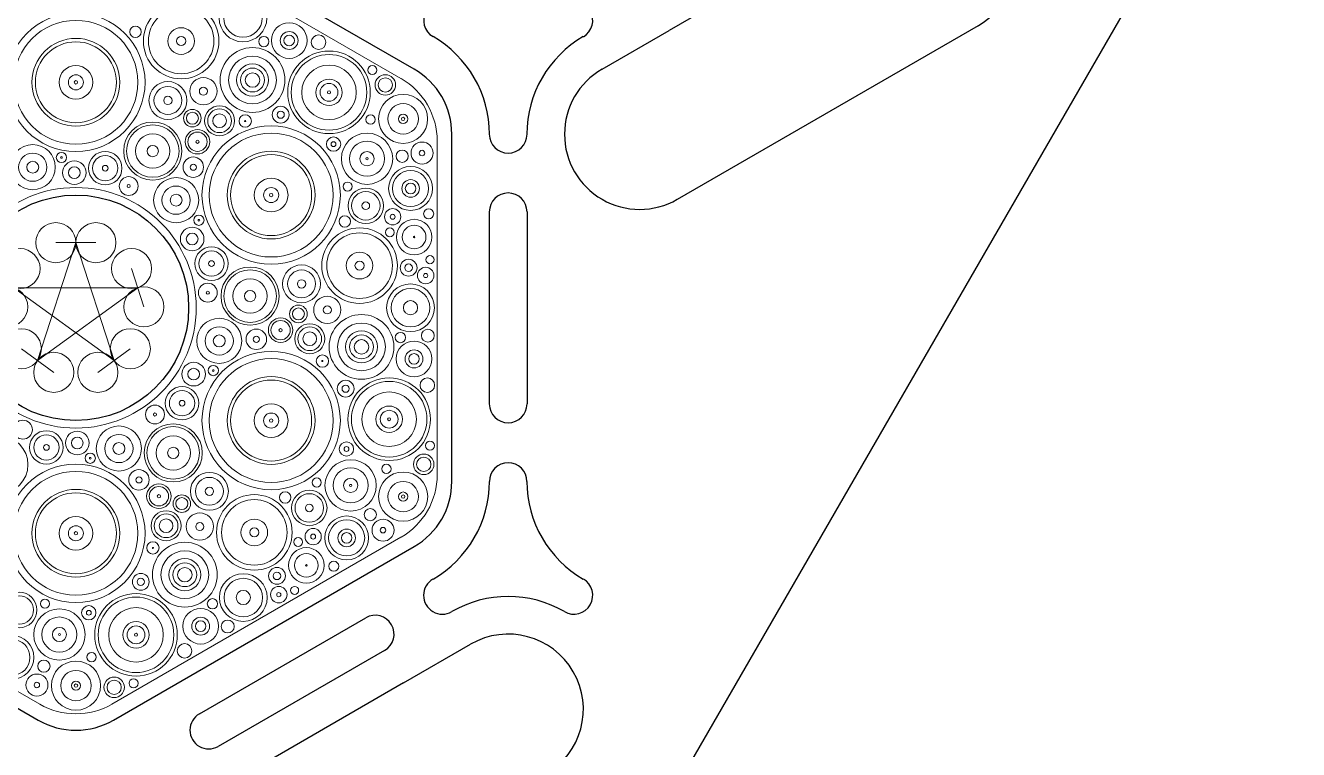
# Model space of a CAD drawing. Header units: millimetres. Extents: x -446 to 815, y -612 to 225.
# Drawn here: x 124.4 to 251.3, y -118.8 to -46.5 of the extents above; entities that cross this region are included whole.
import ezdxf

# ---------------------------------------------------------------- set-up
doc = ezdxf.new("R2010")
doc.units = ezdxf.units.MM
doc.layers.get('0').update_dxf_attribs({"color": 1, "true_color": 0xff0000})
doc.layers.add('Vector Engrave', color=5, linetype='Continuous', lineweight=0, true_color=0x0000ff)

msp = doc.modelspace()

# ---------------------------------------------------------------- linework, layer by layer
for p, q in [((138.66, -210.17), (251.34, -15)), ((163.12, -50.88), (133.12, -33.56)), ((205.18, -37.43), (188.57, -47.01)), ((219.38, -46.55), (189.37, -63.87)), ((181.87, -50.88), (188.57, -47.01)), ((166.88, -92.02), (166.88, -57.37)), ((170.63, -84.28), (170.63, -65.11)), ((174.38, -65.11), (174.38, -84.28)), ((95.62, -98.51), (125.62, -115.83)), ((133.12, -115.83), (163.12, -98.51)), ((141.7, -115.21), (158.3, -105.63)), ((160.18, -108.87), (143.57, -118.46)), ((162.05, -112.12), (168.75, -108.25)), ((162.05, -112.12), (145.45, -121.71))]:
    msp.add_line(p, q)
msp.add_circle((129.38, -74.69), 11.25)
for centre, radius, start, end in [((215.63, -40.05), 7.5, 300, 120), ((165.94, -46.01), 1.87, 60, 240), ((179.06, -46.01), 1.88, 300, 120), ((159.38, -57.37), 11.25, 0, 60), ((185.62, -57.37), 11.25, 120, 180), ((159.38, -57.37), 7.5, 0, 60), ((185.62, -57.37), 7.5, 120, 300), ((172.5, -57.37), 1.88, 180, 0), ((172.5, -65.11), 1.88, 0, 180), ((172.5, -84.28), 1.88, 180, 0), ((172.5, -92.02), 1.87, 0, 180), ((159.38, -92.02), 7.5, 300, 0), ((159.38, -92.02), 11.25, 300, 0), ((185.62, -92.02), 11.25, 180, 240), ((165.94, -103.38), 1.88, 120, 300), ((179.06, -103.38), 1.88, 240, 60), ((172.5, -114.75), 11.25, 60, 120), ((159.24, -107.25), 1.88, 300, 120), ((172.5, -114.75), 7.5, 300, 120), ((142.64, -116.83), 1.88, 120, 300), ((129.38, -109.34), 7.5, 240, 300)]:
    msp.add_arc(centre, radius, start, end)
at = {"layer": 'Vector Engrave'}
for p, q in [((132.98, -35.16), (161.81, -51.81)), ((165.41, -58.05), (165.41, -91.34)), ((129.38, -68.19), (125.55, -79.95)), ((127.38, -68.19), (131.38, -68.19)), ((133.2, -79.95), (129.38, -68.19)), ((134.94, -70.78), (136.17, -74.59)), ((123.19, -72.69), (133.2, -79.95)), ((135.56, -72.69), (123.19, -72.69)), ((125.55, -79.95), (135.56, -72.69)), ((127.17, -81.13), (123.94, -78.78)), ((134.81, -78.78), (131.58, -81.13)), ((125.77, -114.23), (96.94, -97.58)), ((161.81, -97.58), (132.98, -114.23))]:
    msp.add_line(p, q, dxfattribs=at)
for centre, radius in [((139.88, -48.07), 3.77), ((146.05, -45.77), 2.38), ((146.05, -45.77), 1.92), ((129.38, -52.19), 6.9), ((139.88, -48.07), 3.27), ((129.38, -52.19), 6.18), ((135.32, -47.15), 0.573), ((139.88, -48.07), 1.33), ((150.66, -48.02), 1.78), ((129.38, -52.19), 4.38), ((129.38, -52.19), 4.04), ((139.88, -48.07), 0.458), ((148.13, -48.13), 0.514), ((150.66, -48.02), 0.894), ((150.66, -48.02), 0.528), ((153.59, -48.19), 0.726), ((147, -51.96), 3.23), ((154.63, -53.19), 4.12), ((154.63, -53.19), 3.77), ((129.38, -52.19), 1.68), ((147, -51.96), 2.38), ((147, -51.96), 1.6), ((147, -51.96), 1.19), ((154.63, -53.19), 2.72), ((158.95, -50.97), 0.45), ((129.38, -52.19), 0.75), ((129.38, -52.19), 0.168), ((142.1, -53.08), 1.36), ((147, -51.96), 0.722), ((154.63, -53.19), 1.32), ((160.25, -52.45), 1.02), ((160.25, -52.45), 0.713), ((138.56, -54), 1.89), ((138.56, -54), 1.39), ((142.1, -53.08), 0.404), ((154.63, -53.19), 0.89), ((154.63, -53.19), 0.15), ((138.56, -54), 0.416), ((143.71, -56.03), 1.5), ((149.81, -55.42), 0.837), ((162.02, -55.84), 2.45), ((162.02, -55.84), 1.52), ((141, -55.77), 0.878), ((141, -55.77), 0.597), ((143.71, -56.03), 1.18), ((143.71, -56.03), 0.685), ((146.27, -56.05), 0.614), ((149.81, -55.42), 0.36), ((158.78, -55.91), 0.467), ((162.02, -55.84), 0.461), ((162.02, -55.84), 0.169), ((137.05, -59.05), 2.9), ((137.05, -59.05), 2.62), ((141.51, -58.12), 1.22), ((148.86, -63.44), 6.9), ((146.27, -56.05), 0.0555), ((125.08, -60.66), 2.25), ((137.05, -59.05), 1.71), ((141.51, -58.12), 0.964), ((141.51, -58.12), 0.161), ((148.86, -63.44), 6.18), ((155.08, -58.36), 0.714), ((155.08, -58.36), 0.241), ((158.42, -59.81), 2.56), ((158.42, -59.81), 1.75), ((163.91, -59.25), 1.1), ((125.08, -60.66), 1.41), ((127.94, -59.69), 0.513), ((127.94, -59.69), 0.0828), ((132.31, -60.76), 1.67), ((132.31, -60.76), 1.26), ((137.05, -59.05), 0.562), ((141.09, -60.66), 1.02), ((148.86, -63.44), 4.38), ((148.86, -63.44), 4.04), ((158.42, -59.81), 0.707), ((161.93, -59.57), 0.609), ((163.91, -59.25), 0.274), ((125.08, -60.66), 0.591), ((129.23, -61.21), 1.18), ((129.23, -61.21), 0.583), ((132.31, -60.76), 0.286), ((141.09, -60.66), 0.306), ((158.42, -59.81), 0.103), ((162.77, -62.78), 2.19), ((134.65, -62.54), 0.942), ((139.38, -63.95), 2.25), ((148.86, -63.44), 1.68), ((156.48, -62.59), 0.453), ((162.77, -62.78), 1.8), ((162.77, -62.78), 0.877), ((129.38, -74.69), 12), ((134.65, -62.54), 0.158), ((139.38, -63.95), 1.41), ((139.38, -63.95), 0.591), ((148.86, -63.44), 0.75), ((148.86, -63.44), 0.168), ((158.3, -64.51), 1.77), ((158.3, -64.51), 1.42), ((162.77, -62.78), 0.53), ((158.3, -64.51), 0.384), ((141.65, -65.95), 0.513), ((141.65, -65.95), 0.0828), ((156.2, -66.07), 0.573), ((160.98, -65.61), 0.814), ((160.98, -65.61), 0.247), ((163.12, -67.63), 1.77), ((164.57, -65.31), 0.501), ((127.38, -68.19), 2), ((131.38, -68.19), 2), ((140.98, -67.82), 1.18), ((140.98, -67.82), 0.583), ((157.68, -70.48), 3.77), ((157.68, -70.48), 3.27), ((160.7, -67.16), 0.436), ((163.12, -67.63), 1.18), ((163.12, -67.63), 0.0766), ((123.81, -70.78), 2), ((134.94, -70.78), 2), ((142.91, -70.28), 1.67), ((142.91, -70.28), 1.26), ((157.68, -70.48), 1.33), ((164.7, -69.89), 0.403), ((142.91, -70.28), 0.286), ((146.76, -73.52), 2.9), ((146.76, -73.52), 2.62), ((151.89, -72.3), 1.89), ((151.89, -72.3), 1.39), ((157.68, -70.48), 0.458), ((162.57, -70.69), 0.839), ((162.57, -70.69), 0.375), ((164.27, -71.47), 0.822), ((142.54, -73.18), 0.942), ((146.76, -73.52), 1.71), ((151.89, -72.3), 0.416), ((162.76, -74.68), 2.38), ((164.27, -71.47), 0.209), ((122.58, -74.59), 2), ((136.17, -74.59), 2), ((142.54, -73.18), 0.158), ((146.76, -73.52), 0.562), ((154.46, -74.9), 1.36), ((162.76, -74.68), 1.92), ((151.58, -75.3), 0.878), ((151.58, -75.3), 0.597), ((154.46, -74.9), 0.404), ((162.76, -74.68), 0.709), ((143.68, -77.99), 2.25), ((149.8, -76.92), 1.22), ((149.8, -76.92), 0.964), ((157.87, -78.59), 3.23), ((123.94, -78.78), 2), ((134.81, -78.78), 2), ((143.68, -77.99), 1.41), ((143.68, -77.99), 0.591), ((147.38, -77.83), 1.02), ((149.8, -76.92), 0.161), ((152.71, -77.78), 1.5), ((152.71, -77.78), 1.18), ((152.71, -77.78), 0.685), ((157.87, -78.59), 2.38), ((157.87, -78.59), 1.6), ((157.87, -78.59), 1.19), ((161.75, -77.66), 0.514), ((164.49, -77.47), 0.645), ((147.38, -77.83), 0.306), ((157.87, -78.59), 0.722), ((163.11, -79.79), 1.78), ((127.17, -81.13), 2), ((131.58, -81.13), 2), ((148.86, -85.94), 6.9), ((148.86, -85.94), 6.18), ((153.97, -80), 0.614), ((153.97, -80), 0.0555), ((163.11, -79.79), 0.894), ((163.11, -79.79), 0.528), ((141.13, -81.31), 1.18), ((141.13, -81.31), 0.583), ((143.09, -80.95), 0.513), ((143.09, -80.95), 0.0828), ((139.97, -84.21), 1.67), ((148.86, -85.94), 4.38), ((148.86, -85.94), 4.04), ((156.29, -82.76), 0.837), ((156.29, -82.76), 0.36), ((160.63, -85.81), 4.12), ((160.63, -85.81), 3.77), ((164.44, -82.41), 0.726), ((139.97, -84.21), 1.26), ((160.63, -85.81), 2.72), ((137.27, -85.34), 0.942), ((139.97, -84.21), 0.286), ((148.86, -85.94), 1.68), ((160.63, -85.81), 1.32), ((160.63, -85.81), 0.89), ((124.1, -86.85), 0.942), ((139.09, -89.17), 2.9), ((137.27, -85.34), 0.158), ((148.86, -85.94), 0.75), ((148.86, -85.94), 0.168), ((160.63, -85.81), 0.15), ((121.7, -90.34), 2.9), ((126.44, -88.62), 1.67), ((126.44, -88.62), 1.26), ((129.52, -88.18), 1.18), ((129.52, -88.18), 0.583), ((133.67, -88.73), 2.25), ((133.67, -88.73), 1.41), ((139.09, -89.17), 2.62), ((139.09, -89.17), 1.71), ((126.44, -88.62), 0.286), ((133.67, -88.73), 0.591), ((139.09, -89.17), 0.562), ((156.37, -88.78), 0.714), ((156.37, -88.78), 0.241), ((164.7, -88.44), 0.45), ((130.81, -89.7), 0.513), ((130.81, -89.7), 0.0828), ((156.79, -92.41), 2.56), ((164.08, -90.31), 1.02), ((164.08, -90.31), 0.713), ((129.38, -97.19), 6.9), ((129.38, -97.19), 6.18), ((135.67, -91.86), 1.02), ((142.7, -93), 1.89), ((156.79, -92.41), 1.75), ((162.03, -93.53), 2.45), ((160.35, -90.77), 0.467), ((135.67, -91.86), 0.306), ((137.66, -93.49), 1.22), ((137.66, -93.49), 0.964), ((142.7, -93), 1.39), ((142.7, -93), 0.416), ((153.41, -92.12), 0.453), ((156.79, -92.41), 0.707), ((156.79, -92.41), 0.103), ((162.03, -93.53), 1.52), ((129.38, -97.19), 4.38), ((129.38, -97.19), 4.04), ((137.66, -93.49), 0.161), ((139.95, -94.23), 0.878), ((139.95, -94.23), 0.597), ((147.18, -97.1), 3.77), ((147.18, -97.1), 3.27), ((150.25, -93.61), 0.573), ((152.66, -94.66), 1.77), ((152.66, -94.66), 1.42), ((162.03, -93.53), 0.461), ((162.03, -93.53), 0.169), ((138.38, -96.44), 1.5), ((141.74, -96.52), 1.36), ((152.66, -94.66), 0.384), ((158.75, -95.33), 0.609), ((129.38, -97.19), 1.68), ((129.38, -97.19), 0.75), ((138.38, -96.44), 1.18), ((138.38, -96.44), 0.685), ((141.74, -96.52), 0.404), ((147.18, -97.1), 1.33), ((156.39, -97.65), 2.19), ((156.39, -97.65), 1.8), ((160.02, -96.88), 1.1), ((129.38, -97.19), 0.168), ((147.18, -97.1), 0.458), ((151.56, -98.06), 0.436), ((153.05, -97.52), 0.814), ((153.05, -97.52), 0.247), ((156.39, -97.65), 0.877), ((156.39, -97.65), 0.53), ((160.02, -96.88), 0.274), ((137.07, -98.65), 0.614), ((140.25, -101.32), 3.23), ((137.07, -98.65), 0.0555), ((140.25, -101.32), 2.38), ((152.37, -100.39), 1.77), ((140.25, -101.32), 1.6), ((140.25, -101.32), 1.19), ((152.37, -100.39), 1.18), ((152.37, -100.39), 0.0766), ((155.1, -100.48), 0.501), ((135.85, -102.03), 0.837), ((140.25, -101.32), 0.722), ((146.08, -103.6), 2.38), ((149.44, -101.44), 0.839), ((149.44, -101.44), 0.375), ((135.85, -102.03), 0.36), ((146.08, -103.6), 1.92), ((149.62, -103.31), 0.822), ((151.2, -102.89), 0.403), ((123.73, -104.84), 1.77), ((123.73, -104.84), 1.42), ((126.3, -104.22), 0.453), ((135.38, -107.32), 4.12), ((135.38, -107.32), 3.77), ((143, -104.22), 0.514), ((146.08, -103.6), 0.709), ((149.62, -103.31), 0.209), ((127.74, -107.29), 2.56), ((130.67, -105.12), 0.714), ((130.67, -105.12), 0.241), ((135.38, -107.32), 2.72), ((141.83, -106.46), 1.78), ((127.74, -107.29), 1.75), ((127.74, -107.29), 0.707), ((135.38, -107.32), 1.32), ((135.38, -107.32), 0.89), ((141.83, -106.46), 0.894), ((141.83, -106.46), 0.528), ((144.53, -106.49), 0.645), ((123, -109.57), 2.19), ((123, -109.57), 1.8), ((127.74, -107.29), 0.103), ((135.38, -107.32), 0.15), ((130.94, -109.55), 0.467), ((140.22, -108.92), 0.726), ((126.19, -110.45), 0.609), ((129.39, -112.39), 2.45), ((125.49, -112.33), 1.1), ((129.39, -112.39), 1.52), ((133.2, -112.56), 1.02), ((135.13, -112.16), 0.45), ((125.49, -112.33), 0.274), ((129.39, -112.39), 0.461), ((129.39, -112.39), 0.169), ((133.2, -112.56), 0.713)]:
    msp.add_circle(centre, radius, dxfattribs=at)
for centre, start, end in [((158.21, -58.05), 0, 60), ((158.21, -91.34), 300, 0), ((129.38, -107.99), 240, 300)]:
    msp.add_arc(centre, 7.21, start, end, dxfattribs=at)

doc.saveas('drawing.dxf')
